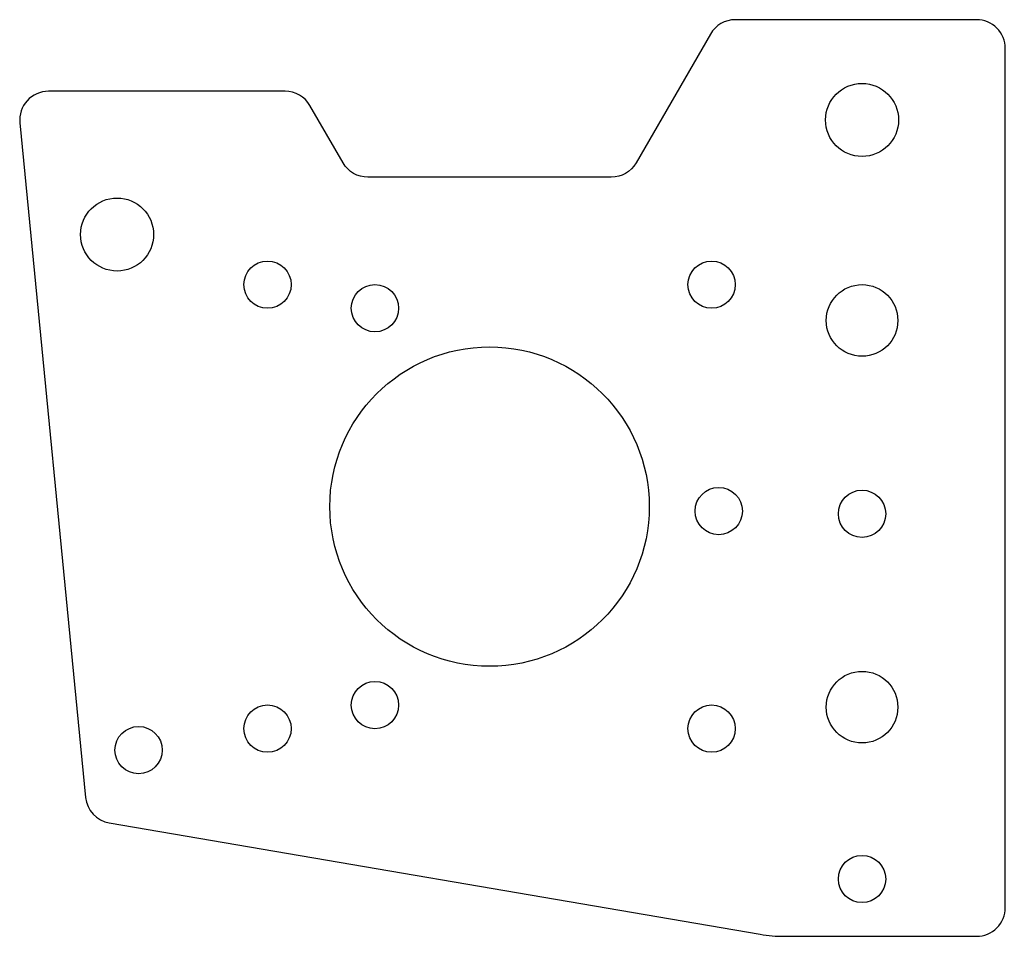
# Model space of a CAD drawing. Header units: millimetres. Extents: x -32.8 to 36, y -30 to 34.
import ezdxf

# ---------------------------------------------------------------- set-up
doc = ezdxf.new("R2010")
doc.units = ezdxf.units.MM
doc.layers.get('0').update_dxf_attribs({"linetype": 'CONTINUOUS'})

msp = doc.modelspace()

# ---------------------------------------------------------------- linework, layer by layer
msp.add_lwpolyline([(18.895, -29.857, 0.0424), (20.582, -30), (34, -30, 0.414214), (36, -28), (36, 32, 0.414214), (34, 34), (17.155, 34, 0.267949), (15.423, 33), (10.226, 24, -0.267949), (8.494, 23), (-8.494, 23, -0.267949), (-10.226, 24), (-12.536, 28, 0.267949), (-14.268, 29), (-30.799, 29, 0.442972), (-32.789, 26.806), (-28.197, -20.303, 0.338095), (-26.544, -22.08)], format="xyb", close=True)
for centre, radius in [((26, 27), 2.55), ((-26, 19), 2.55), ((-15.5, 15.5), 1.65), ((15.5, 15.5), 1.65), ((-8, 13.856), 1.65), ((26, 13), 2.5), ((0, 0), 11.15), ((15.997, -0.308), 1.65), ((26, -0.5), 1.65), ((26, -14), 2.5), ((-8, -13.856), 1.65), ((-15.5, -15.5), 1.65), ((15.5, -15.5), 1.65), ((-24.5, -17), 1.65), ((26, -26), 1.65)]:
    msp.add_circle(centre, radius)

doc.saveas('drawing.dxf')
